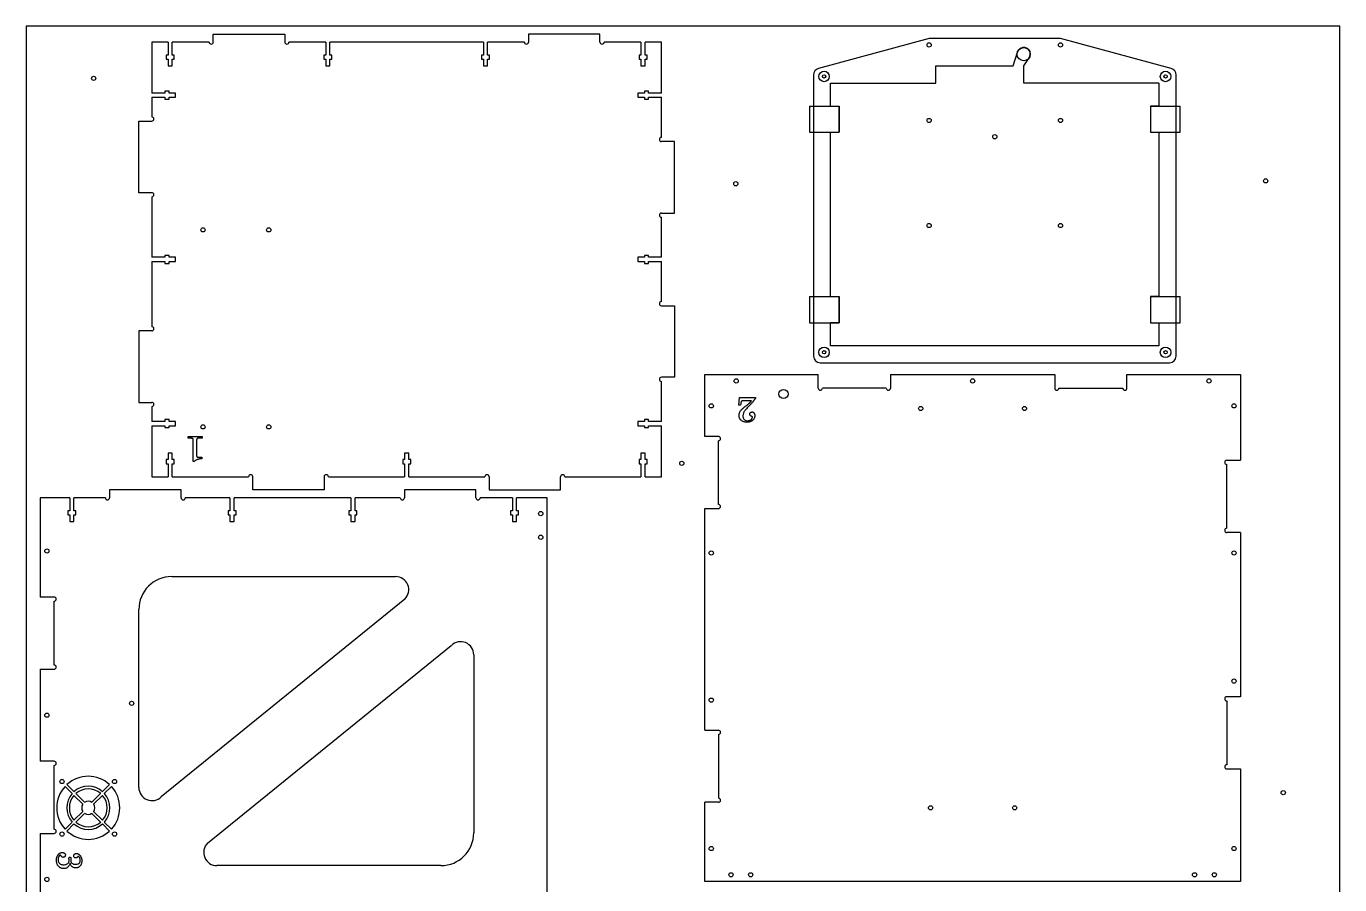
# Model space of a CAD drawing. Header units: inches. Extents: x 0 to 1000, y 0 to 1049.
# Drawn here: x 0 to 1000, y 395 to 1049 of the extents above; entities that cross this region are included whole.
import ezdxf

# ---------------------------------------------------------------- set-up
doc = ezdxf.new("R2010")
doc.units = ezdxf.units.IN
doc.header["$MEASUREMENT"] = 0
for name, color, linetype in [('helpline', 6, 'Continuous'), ('Layer_1', 7, 'Continuous'), ('m', 3, 'Continuous'), ('profil-wew', 4, 'Continuous'), ('Wybranie 3mm', 4, 'Continuous'), ('Wybranie 5mm', 3, 'Continuous')]:
    doc.layers.add(name, color=color, linetype=linetype)

msp = doc.modelspace()

# ---------------------------------------------------------------- linework, layer by layer
for p, q in [((142.4, 1037), (142.4, 1043)), ((142.4, 1043), (196.8, 1043)), ((196.8, 1043), (196.8, 1037)), ((436.8, 1043), (382.4, 1043)), ((382.4, 1043), (382.4, 1037)), ((436.8, 1037), (436.8, 1043)), ((687.4, 1039.8), (603.1, 1016.8)), ((787.4, 1039.8), (687.4, 1039.8)), ((871.7, 1016.8), (787.4, 1039.8)), ((599.4, 1012), (599.4, 797.8)), ((875.4, 797.8), (875.4, 1012)), ((85.6, 976.8), (95.6, 976.8)), ((85.6, 922.3), (85.6, 976.8)), ((493.6, 961.2), (483.6, 961.2)), ((493.6, 906.8), (493.6, 961.2)), ((95.6, 922.3), (85.6, 922.3)), ((483.6, 906.8), (493.6, 906.8)), ((483.6, 836.2), (493.6, 836.2)), ((493.6, 836.2), (493.6, 781.8)), ((95.6, 817.1), (85.6, 817.1)), ((85.6, 817.1), (85.6, 762.7)), ((604.4, 792.8), (870.4, 792.8)), ((493.6, 781.8), (483.6, 781.8)), ((603, 773.5), (603, 784)), ((658, 784), (658, 773.5)), ((783, 784), (783, 773.5)), ((838, 773.5), (838, 784)), ((654.8, 773.5), (606.2, 773.5)), ((786.2, 773.5), (834.8, 773.5)), ((85.6, 762.7), (95.6, 762.7)), ((527, 736.7), (516.5, 736.7)), ((527, 685), (527, 733.5)), ((914, 718.6), (924.5, 718.6)), ((914, 666.8), (914, 715.4)), ((172.4, 696), (172.4, 706)), ((226.8, 706), (226.8, 696)), ((352.4, 706), (352.4, 696)), ((406.8, 696), (406.8, 706)), ((10.7, 690), (10.7, 614.5)), ((33.1, 690), (10.7, 690)), ((60.2, 690), (36.3, 690)), ((117.9, 696), (63.4, 696)), ((63.4, 696), (63.4, 690)), ((117.9, 690), (117.9, 696)), ((155.1, 690), (121.1, 690)), ((247.1, 690), (158.3, 690)), ((226.8, 696), (172.4, 696)), ((284.7, 690), (250.3, 690)), ((342.4, 696), (287.9, 696)), ((287.9, 696), (287.9, 690)), ((342.4, 690), (342.4, 696)), ((370.1, 690), (345.6, 690)), ((352.4, 696), (406.8, 696)), ((396.7, 690), (373.3, 690)), ((396.7, 359), (396.7, 690)), ((516.5, 681.8), (527, 681.8)), ((924.5, 663.6), (914, 663.6)), ((110.7, 630), (281.2, 630)), ((21.2, 614.5), (10.7, 614.5)), ((21.2, 562.7), (21.2, 611.3)), ((288.2, 612.9), (102.7, 462.4)), ((85.7, 469.5), (85.7, 605)), ((138.1, 427.1), (323.6, 577.6)), ((340.7, 570.5), (340.7, 435)), ((10.7, 559.5), (21.2, 559.5)), ((10.7, 559.5), (10.7, 489.5)), ((924.5, 538.6), (914, 538.6)), ((914, 535.4), (914, 486.8)), ((516.5, 513.1), (527, 513.1)), ((527, 509.9), (527, 461.4)), ((21.2, 489.5), (10.7, 489.5)), ((21.2, 437.7), (21.2, 486.3)), ((914, 483.6), (924.5, 483.6)), ((34.9, 464.9), (29.5, 470.2)), ((30.9, 471.7), (36.3, 466.3)), ((58, 466.3), (63.4, 471.7)), ((64.8, 470.2), (59.4, 464.9)), ((43, 456.8), (36.3, 463.5)), ((37.7, 464.9), (44.4, 458.2)), ((49.9, 458.2), (56.6, 464.9)), ((58, 463.5), (51.3, 456.8)), ((36.3, 444.5), (43, 451.2)), ((51.3, 451.2), (58, 444.5)), ((527, 458.2), (516.5, 458.2)), ((29.5, 437.8), (34.9, 443.1)), ((36.3, 441.7), (30.9, 436.3)), ((44.4, 449.8), (37.7, 443.1)), ((56.6, 443.1), (49.9, 449.8)), ((63.4, 436.3), (58, 441.7)), ((59.4, 443.1), (64.8, 437.8)), ((10.7, 434.5), (21.2, 434.5)), ((10.7, 434.5), (10.7, 359)), ((315.7, 410), (145.1, 410))]:
    msp.add_line(p, q)
for points in [[(108, 1037), (95.6, 1037), (95.6, 998.1)], [(108, 1037), (108, 1027), (106.6, 1027), (106.6, 1024), (108, 1024), (108, 1019), (111.2, 1019), (111.2, 1024), (112.7, 1024), (112.7, 1027), (111.2, 1027), (111.2, 1037)], [(139.2, 1037), (111.2, 1037)], [(228, 1037), (200, 1037)], [(228, 1037), (228, 1027), (226.6, 1027), (226.6, 1024), (228, 1024), (228, 1019), (231.2, 1019), (231.2, 1024), (232.7, 1024), (232.7, 1027), (231.2, 1027), (231.2, 1037)], [(348, 1037), (231.2, 1037)], [(348, 1037), (348, 1027), (346.6, 1027), (346.6, 1024), (348, 1024), (348, 1019), (351.2, 1019), (351.2, 1024), (352.7, 1024), (352.7, 1027), (351.2, 1027), (351.2, 1037)], [(379.2, 1037), (351.2, 1037)], [(468, 1037), (440, 1037)], [(468, 1037), (468, 1027), (466.6, 1027), (466.6, 1024), (468, 1024), (468, 1019), (471.2, 1019), (471.2, 1024), (472.7, 1024), (472.7, 1027), (471.2, 1027), (471.2, 1037)], [(483.6, 1037), (471.2, 1037)], [(483.6, 998.1), (483.6, 1037)], [(95.6, 994.9), (105.6, 994.9), (105.6, 993.5), (108.7, 993.5), (108.7, 994.9), (113.7, 994.9), (113.7, 998.1), (108.7, 998.1), (108.7, 999.6), (105.6, 999.6), (105.6, 998.1), (95.6, 998.1)], [(95.6, 994.9), (95.6, 980)], [(483.6, 998.1), (473.7, 998.1), (473.7, 999.6), (470.6, 999.6), (470.6, 998.1), (465.6, 998.1), (465.6, 994.9), (470.6, 994.9), (470.6, 993.5), (473.7, 993.5), (473.7, 994.9), (483.6, 994.9)], [(483.6, 964.4), (483.6, 994.9)], [(95.6, 919.1), (95.6, 873.1)], [(483.6, 873.1), (483.6, 903.6)], [(95.6, 869.9), (105.6, 869.9), (105.6, 868.5), (108.7, 868.5), (108.7, 869.9), (113.7, 869.9), (113.7, 873.1), (108.7, 873.1), (108.7, 874.6), (105.6, 874.6), (105.6, 873.1), (95.6, 873.1)], [(483.6, 873.1), (473.7, 873.1), (473.7, 874.6), (470.6, 874.6), (470.6, 873.1), (465.6, 873.1), (465.6, 869.9), (470.6, 869.9), (470.6, 868.5), (473.7, 868.5), (473.7, 869.9), (483.6, 869.9)], [(95.6, 869.9), (95.6, 820.3)], [(483.6, 839.4), (483.6, 869.9)], [(516.5, 784), (603, 784)], [(516.5, 736.7), (516.5, 784)], [(658, 784), (783, 784)], [(838, 784), (924.5, 784), (924.5, 718.6)], [(483.6, 748.1), (483.6, 778.6)], [(95.6, 759.5), (95.6, 748.1)], [(95.6, 744.9), (105.6, 744.9), (105.6, 743.5), (108.7, 743.5), (108.7, 744.9), (113.7, 744.9), (113.7, 748.1), (108.7, 748.1), (108.7, 749.6), (105.6, 749.6), (105.6, 748.1), (95.6, 748.1)], [(95.6, 744.9), (95.6, 706), (108, 706)], [(483.6, 748.1), (473.7, 748.1), (473.7, 749.6), (470.6, 749.6), (470.6, 748.1), (465.6, 748.1), (465.6, 744.9), (470.6, 744.9), (470.6, 743.5), (473.7, 743.5), (473.7, 744.9), (483.6, 744.9)], [(471.2, 706), (483.6, 706), (483.6, 744.9)], [(111.2, 706), (111.2, 716), (112.7, 716), (112.7, 719.1), (111.2, 719.1), (111.2, 724.1), (108, 724.1), (108, 719.1), (106.6, 719.1), (106.6, 716), (108, 716), (108, 706)], [(291.2, 706), (291.2, 716), (292.7, 716), (292.7, 719.1), (291.2, 719.1), (291.2, 724.1), (288, 724.1), (288, 719.1), (286.6, 719.1), (286.6, 716), (288, 716), (288, 706)], [(471.2, 706), (471.2, 716), (472.7, 716), (472.7, 719.1), (471.2, 719.1), (471.2, 724.1), (468, 724.1), (468, 719.1), (466.6, 719.1), (466.6, 716), (468, 716), (468, 706)], [(111.2, 706), (169.2, 706)], [(230, 706), (288, 706)], [(291.2, 706), (349.2, 706)], [(410, 706), (468, 706)], [(33.1, 690), (33.1, 680.1), (31.6, 680.1), (31.6, 677), (33.1, 677), (33.1, 672), (36.3, 672), (36.3, 677), (37.7, 677), (37.7, 680.1), (36.3, 680.1), (36.3, 690)], [(155.1, 690), (155.1, 680.1), (153.6, 680.1), (153.6, 677), (155.1, 677), (155.1, 672), (158.3, 672), (158.3, 677), (159.7, 677), (159.7, 680.1), (158.3, 680.1), (158.3, 690)], [(247.1, 690), (247.1, 680.1), (245.6, 680.1), (245.6, 677), (247.1, 677), (247.1, 672), (250.3, 672), (250.3, 677), (251.7, 677), (251.7, 680.1), (250.3, 680.1), (250.3, 690)], [(370.1, 690), (370.1, 680.1), (368.6, 680.1), (368.6, 677), (370.1, 677), (370.1, 672), (373.3, 672), (373.3, 677), (374.7, 677), (374.7, 680.1), (373.3, 680.1), (373.3, 690)], [(516.5, 513.1), (516.5, 681.8)], [(924.5, 663.6), (924.5, 538.6)], [(924.5, 483.6), (924.5, 398), (516.5, 398), (516.5, 458.2)]]:
    msp.add_lwpolyline(points)
for centre, radius in [((687.4, 1034.8), 1.6), ((787.4, 1034.8), 1.6), ((607.4, 1010.8), 1.25), ((867.4, 1010.8), 1.25), ((687.4, 977.3), 1.6), ((787.4, 977.3), 1.6), ((737.4, 964.9), 1.6), ((134.6, 894), 1.6), ((687.4, 897.3), 1.6), ((787.4, 897.3), 1.6), ((607.4, 800.8), 1.25), ((867.4, 800.8), 1.25), ((540.5, 779), 1.6), ((720.5, 779), 1.6), ((576.5, 769), 3.5), ((521.5, 760), 1.6), ((919.5, 760), 1.6), ((681, 758), 1.6), ((760, 758), 1.6), ((184.6, 744), 1.6), ((391.7, 660), 1.6), ((15.7, 649.5), 1.6), ((521.5, 648), 1.6), ((919.5, 648), 1.6), ((919.5, 550.5), 1.6), ((80.2, 533.5), 1.6), ((521.5, 536), 1.6), ((15.7, 524.5), 1.6), ((27.2, 474), 1.6), ((67.2, 474), 1.6), ((688.5, 454), 1.6), ((752.5, 454), 1.6), ((27.2, 434), 1.6), ((67.2, 434), 1.6), ((919.5, 423), 1.6), ((536.5, 403), 1.6), ((551.5, 403), 1.6), ((889.5, 403), 1.6), ((904.5, 403), 1.6)]:
    msp.add_circle(centre, radius)
for centre, radius, start, end in [((140.8, 1037), 1.6, 180, 0), ((198.4, 1037), 1.6, 180, 0), ((380.8, 1037), 1.6, 180, 360), ((438.4, 1037), 1.6, 180, 0), ((604.4, 1012), 5, 105.2551, 180), ((870.4, 1012), 5, 0, 74.7449), ((95.6, 978.4), 1.6, 270, 90), ((483.6, 962.8), 1.6, 90, 270), ((95.6, 920.7), 1.6, 270, 90), ((483.6, 905.2), 1.6, 90, 270), ((483.6, 837.8), 1.6, 90, 270), ((95.6, 818.7), 1.6, 270, 90), ((604.4, 797.8), 5, 180, 270), ((870.4, 797.8), 5, 270, 0), ((483.6, 780.2), 1.6, 90, 270), ((604.6, 773.5), 1.6, 180, 0), ((656.4, 773.5), 1.6, 180, 0), ((784.6, 773.5), 1.6, 180, 0), ((836.4, 773.5), 1.6, 180, 0), ((95.6, 761.1), 1.6, 270, 90), ((527, 735.1), 1.6, 270, 90), ((914, 717), 1.6, 90, 270), ((170.8, 706), 1.6, 0, 180), ((228.4, 706), 1.6, 0, 180), ((350.8, 706), 1.6, 0, 180), ((408.4, 706), 1.6, 0, 180), ((61.8, 690), 1.6, 180, 360), ((119.5, 690), 1.6, 180, 0), ((286.3, 690), 1.6, 180, 360), ((344, 690), 1.6, 180, 0), ((527, 683.4), 1.6, 270, 90), ((914, 665.2), 1.6, 90, 270), ((110.7, 605), 25, 90, 180), ((281.2, 620), 10, 315, 90), ((21.2, 612.9), 1.6, 270, 90), ((330.7, 570.5), 10, 0, 135), ((21.2, 561.1), 1.6, 270, 90), ((914, 537), 1.6, 90, 270), ((527, 511.5), 1.6, 270, 90), ((21.2, 487.9), 1.6, 270, 90), ((914, 485.2), 1.6, 90, 270), ((47.2, 454), 24, 137.388, 222.612), ((47.2, 454), 24, 47.388, 132.612), ((47.2, 454), 16.4, 48.4952, 131.5048), ((47.2, 454), 24, 317.388, 42.612), ((47.2, 454), 16.4, 138.4952, 221.5048), ((47.2, 454), 14.4, 138.9813, 221.0187), ((47.2, 454), 14.4, 48.9813, 131.0187), ((47.2, 454), 14.4, 318.9813, 41.0187), ((47.2, 454), 16.4, 318.4952, 41.5048), ((95.7, 469.5), 10, 180, 315), ((527, 459.8), 1.6, 270, 90), ((47.2, 454), 5, 146.537, 213.463), ((47.2, 454), 5, 56.537, 123.463), ((47.2, 454), 5, 326.537, 33.463), ((47.2, 454), 16.4, 228.4952, 311.5048), ((47.2, 454), 14.4, 228.9813, 311.0187), ((47.2, 454), 5, 236.537, 303.463), ((21.2, 436.1), 1.6, 270, 90), ((47.2, 454), 24, 227.388, 312.612), ((315.7, 435), 25, 270, 0), ((145.1, 420), 10, 135, 270)]:
    msp.add_arc(centre, radius, start, end)
at = {"layer": 'helpline'}
for p, q in [((1000, 1049), (0, 1049)), ((0, 1049), (0, 0)), ((1000, 0), (1000, 1049))]:
    msp.add_line(p, q, dxfattribs=at)
at = {"layer": 'Layer_1', "color": 7}
for points in [[(544, 761.9), (543.7, 760.6), (542.5, 760.6), (543, 766.3)], [(543, 766.3), (555.1, 766.3), (555.1, 765.6)], [(552.2, 763.8), (546.2, 763.8)], [(550.4, 760), (548.8, 758.4)], [(124.7, 735.3), (123.3, 735.3), (123.3, 736.6), (133.8, 736.6), (133.8, 735.3), (132.1, 735.3)], [(127.1, 722.2), (127.1, 734.3)], [(129.7, 734.1), (129.7, 722.6)], [(131.4, 720.9), (133.7, 720.9), (133.7, 719.7)], [(127.9, 717.7), (127, 717.7)], [(32.6, 413.7), (32.6, 414.6)]]:
    msp.add_lwpolyline(points, dxfattribs=at)
for points, knots in [([(544.6, 763.5), (544.5, 763.5), (544.4, 763.4), (544.3, 763.2), (544.2, 762.9), (544.1, 762.6), (544, 762.3), (544, 762.1), (544, 761.9)], [0, 0, 0, 0, 0.21137, 0.44108, 0.69615, 0.99032, 1.3338, 1.72708, 1.72708, 1.72708, 1.72708]), ([(545.2, 763.8), (545.1, 763.8), (545, 763.7), (544.7, 763.6), (544.6, 763.6), (544.6, 763.5)], [0, 0, 0, 0, 0.246924, 0.468737, 0.67071, 0.67071, 0.67071, 0.67071]), ([(546.2, 763.8), (546.1, 763.8), (545.8, 763.8), (545.5, 763.8), (545.3, 763.8), (545.2, 763.8)], [0, 0, 0, 0, 0.38394, 0.7171, 1.00007, 1.00007, 1.00007, 1.00007]), ([(546.4, 758.8), (546.6, 758.9), (546.9, 759.2), (547.4, 759.6), (547.8, 759.9), (548, 760)], [0, 0, 0, 0, 0.6049, 1.27908, 2.02258, 2.02258, 2.02258, 2.02258]), ([(548, 760), (548.1, 760.1), (548.4, 760.3), (548.8, 760.6), (549, 760.8), (549.1, 760.9)], [0, 0, 0, 0, 0.52407, 1.00372, 1.43895, 1.43895, 1.43895, 1.43895]), ([(549.1, 760.9), (549.2, 761), (549.4, 761.2), (549.7, 761.4), (549.9, 761.6), (550.1, 761.7)], [0, 0, 0, 0, 0.40162, 0.80692, 1.21595, 1.21595, 1.21595, 1.21595]), ([(550.1, 761.7), (550.2, 761.8), (550.4, 762), (550.7, 762.3), (551, 762.6), (551.4, 763), (551.8, 763.4), (552, 763.7), (552.2, 763.8)], [0, 0, 0, 0, 0.41118, 0.84569, 1.30417, 1.80703, 2.37421, 3.00573, 3.00573, 3.00573, 3.00573]), ([(552.5, 762.3), (552.4, 762.2), (552.2, 762), (551.9, 761.7), (551.6, 761.3), (551.2, 760.9), (550.8, 760.5), (550.6, 760.2), (550.4, 760)], [0, 0, 0, 0, 0.37629, 0.80498, 1.28608, 1.8215, 2.41318, 3.06112, 3.06112, 3.06112, 3.06112]), ([(553.1, 763.1), (553.1, 763), (552.9, 762.8), (552.7, 762.6), (552.6, 762.4), (552.5, 762.3)], [0, 0, 0, 0, 0.32479, 0.66997, 1.03553, 1.03553, 1.03553, 1.03553]), ([(555.1, 765.6), (555, 765.5), (554.8, 765.2), (554.6, 764.9), (554.3, 764.6), (554.1, 764.3), (553.9, 764), (553.7, 763.8), (553.5, 763.5), (553.3, 763.3), (553.2, 763.2), (553.1, 763.1)], [0, 0, 0, 0, 0.45618, 0.87595, 1.25931, 1.61423, 1.94869, 2.26271, 2.56426, 2.86139, 3.15413, 3.15413, 3.15413, 3.15413]), ([(543.1, 750.6), (543, 750.8), (542.8, 751.3), (542.7, 752), (542.6, 752.9), (542.7, 754), (543.2, 755.3), (543.7, 756), (543.9, 756.4)], [0, 0, 0, 0, 0.69971, 1.4076, 2.14023, 3.43062, 4.72302, 6.08132, 6.08132, 6.08132, 6.08132]), ([(544.3, 749), (544.2, 749.1), (543.8, 749.4), (543.4, 750), (543.2, 750.4), (543.1, 750.6)], [0, 0, 0, 0, 0.70384, 1.39829, 2.09935, 2.09935, 2.09935, 2.09935]), ([(543.9, 756.4), (544, 756.4), (544.1, 756.6), (544.3, 756.8), (544.5, 757), (544.7, 757.2), (545, 757.5), (545.2, 757.7), (545.3, 757.8)], [0, 0, 0, 0, 0.26515, 0.54925, 0.85294, 1.18677, 1.56098, 1.97569, 1.97569, 1.97569, 1.97569]), ([(545.3, 757.8), (545.4, 757.9), (545.6, 758.1), (546, 758.4), (546.3, 758.6), (546.4, 758.8)], [0, 0, 0, 0, 0.44879, 0.9504, 1.50498, 1.50498, 1.50498, 1.50498]), ([(546.4, 755.2), (546.2, 754.9), (546, 754.2), (545.7, 753.3), (545.6, 752.2), (545.7, 751.3), (546, 750.3), (546.4, 749.8), (546.6, 749.6)], [0, 0, 0, 0, 1.04589, 2.04943, 3.03682, 4.08859, 5.03032, 5.92852, 5.92852, 5.92852, 5.92852]), ([(548.8, 758.4), (548.5, 758), (547.8, 757.3), (547, 756.2), (546.6, 755.5), (546.4, 755.2)], [0, 0, 0, 0, 1.52866, 2.86295, 4.01542, 4.01542, 4.01542, 4.01542]), ([(551.8, 752.2), (551.7, 752.3), (551.6, 752.3), (551.3, 752.6), (551.1, 752.8), (551, 753.1), (550.9, 753.4), (550.9, 753.8), (550.9, 754.2), (551.1, 754.6), (551.3, 754.9), (551.7, 755.2), (552.1, 755.3), (552.6, 755.4), (553.1, 755.3), (553.7, 755), (554, 754.7), (554.1, 754.6)], [0, 0, 0, 0, 0.31922, 0.62836, 0.94236, 1.26031, 1.57907, 1.91016, 2.36238, 2.78379, 3.20581, 3.63011, 4.05948, 4.52582, 5.13752, 5.71746, 6.32678, 6.32678, 6.32678, 6.32678]), ([(552.7, 750.7), (552.7, 750.8), (552.8, 751), (552.9, 751.2), (552.9, 751.4), (552.9, 751.5), (552.9, 751.5), (552.8, 751.6), (552.8, 751.7), (552.8, 751.7), (552.7, 751.8), (552.6, 751.8), (552.5, 751.9), (552.4, 751.9), (552.2, 752), (552.1, 752.1), (551.9, 752.2), (551.8, 752.2)], [0, 0, 0, 0, 0.27249, 0.50845, 0.71107, 0.79076, 0.85954, 0.91815, 0.97539, 1.04202, 1.12067, 1.2169, 1.33542, 1.47661, 1.6483, 1.85814, 2.10613, 2.10613, 2.10613, 2.10613]), ([(552.3, 749.9), (552.3, 750), (552.4, 750.2), (552.6, 750.4), (552.7, 750.6), (552.7, 750.7)], [0, 0, 0, 0, 0.303813, 0.609631, 0.920059, 0.920059, 0.920059, 0.920059]), ([(554.1, 754.6), (554.2, 754.4), (554.4, 754), (554.6, 753.3), (554.7, 752.6), (554.6, 751.8), (554.5, 751.2), (554.2, 750.5), (553.9, 749.9), (553.4, 749.4), (553.1, 749.1), (552.9, 748.9)], [0, 0, 0, 0, 0.66159, 1.37765, 2.1792, 2.88062, 3.56355, 4.24478, 4.92561, 5.60511, 6.29727, 6.29727, 6.29727, 6.29727]), ([(546.2, 747.9), (546, 748), (545.5, 748.2), (544.9, 748.5), (544.5, 748.8), (544.3, 749)], [0, 0, 0, 0, 0.75731, 1.48322, 2.18961, 2.18961, 2.18961, 2.18961]), ([(551, 747.9), (550.8, 747.8), (550.3, 747.6), (549.5, 747.5), (548.6, 747.5), (547.8, 747.5), (547, 747.6), (546.5, 747.8), (546.2, 747.9)], [0, 0, 0, 0, 0.78319, 1.58685, 2.42116, 3.26981, 4.08329, 4.8732, 4.8732, 4.8732, 4.8732]), ([(546.6, 749.6), (546.8, 749.4), (547.3, 749), (548.2, 748.7), (549, 748.6), (549.8, 748.7), (550.4, 748.8), (550.8, 748.9), (550.9, 749)], [0, 0, 0, 0, 0.88167, 1.8023, 2.83456, 3.45276, 4.05178, 4.6417, 4.6417, 4.6417, 4.6417]), ([(550.9, 749), (551.1, 749), (551.4, 749.2), (551.9, 749.5), (552.1, 749.8), (552.3, 749.9)], [0, 0, 0, 0, 0.55833, 1.09586, 1.62673, 1.62673, 1.62673, 1.62673]), ([(552.9, 748.9), (552.7, 748.8), (552.4, 748.5), (551.7, 748.1), (551.3, 748), (551, 747.9)], [0, 0, 0, 0, 0.71549, 1.4414, 2.18822, 2.18822, 2.18822, 2.18822]), ([(127.1, 734.3), (127.1, 734.4), (127.1, 734.7), (126.9, 735), (126.6, 735.2), (126.1, 735.3), (125.5, 735.3), (125, 735.3), (124.7, 735.3)], [0, 0, 0, 0, 0.39372, 0.72292, 1.05604, 1.50236, 2.128, 2.93872, 2.93872, 2.93872, 2.93872]), ([(129.8, 734.8), (129.8, 734.7), (129.8, 734.6), (129.7, 734.3), (129.7, 734.2), (129.7, 734.1)], [0, 0, 0, 0, 0.195245, 0.427006, 0.697298, 0.697298, 0.697298, 0.697298]), ([(130.9, 735.3), (130.8, 735.3), (130.6, 735.3), (130.3, 735.2), (130.1, 735.1), (130, 735), (129.9, 734.9), (129.8, 734.8), (129.8, 734.8)], [0, 0, 0, 0, 0.30162, 0.55613, 0.76684, 0.94352, 1.10083, 1.25397, 1.25397, 1.25397, 1.25397]), ([(132.1, 735.3), (132, 735.3), (131.7, 735.3), (131.2, 735.3), (131, 735.3), (130.9, 735.3)], [0, 0, 0, 0, 0.50619, 0.93284, 1.28007, 1.28007, 1.28007, 1.28007]), ([(127, 717.7), (127, 718), (127, 718.6), (127.1, 719.4), (127.1, 720), (127.1, 720.2)], [0, 0, 0, 0, 0.91414, 1.74276, 2.48589, 2.48589, 2.48589, 2.48589]), ([(127.1, 720.2), (127.1, 720.4), (127.1, 720.9), (127.1, 721.6), (127.1, 722), (127.1, 722.2)], [0, 0, 0, 0, 0.69119, 1.36521, 2.02211, 2.02211, 2.02211, 2.02211]), ([(129.7, 722.6), (129.7, 722.4), (129.7, 722.2), (129.7, 721.9), (129.8, 721.7), (129.8, 721.6)], [0, 0, 0, 0, 0.378252, 0.694369, 0.949064, 0.949064, 0.949064, 0.949064]), ([(129.8, 721.6), (129.8, 721.6), (129.8, 721.4), (129.9, 721.3), (129.9, 721.2), (130, 721.1)], [0, 0, 0, 0, 0.20476, 0.380637, 0.54012, 0.54012, 0.54012, 0.54012]), ([(130, 721.1), (130, 721.1), (130.1, 721), (130.3, 721), (130.4, 720.9), (130.5, 720.9)], [0, 0, 0, 0, 0.170622, 0.354391, 0.561963, 0.561963, 0.561963, 0.561963]), ([(130.5, 720.9), (130.6, 720.9), (130.8, 720.9), (131.1, 720.9), (131.3, 720.9), (131.4, 720.9)], [0, 0, 0, 0, 0.249038, 0.548119, 0.897943, 0.897943, 0.897943, 0.897943]), ([(128.9, 718.5), (128.8, 718.4), (128.5, 718.3), (128.2, 718), (128, 717.8), (127.9, 717.7)], [0, 0, 0, 0, 0.45278, 0.86582, 1.24387, 1.24387, 1.24387, 1.24387]), ([(130.3, 719.1), (130.1, 719.1), (129.8, 719), (129.3, 718.7), (129, 718.6), (128.9, 718.5)], [0, 0, 0, 0, 0.54288, 1.05054, 1.52536, 1.52536, 1.52536, 1.52536]), ([(133.7, 719.7), (133.5, 719.7), (133.1, 719.7), (132.5, 719.6), (131.9, 719.6), (131.4, 719.4), (130.8, 719.3), (130.4, 719.2), (130.3, 719.1)], [0, 0, 0, 0, 0.61164, 1.21952, 1.82559, 2.41955, 2.99063, 3.54031, 3.54031, 3.54031, 3.54031]), ([(24.5, 409.5), (24.3, 409.7), (24, 410.1), (23.7, 410.7), (23.4, 411.5), (23.2, 412.3), (23, 413.2), (23, 414.1), (23, 414.9), (23.1, 415.7), (23.3, 416.2), (23.3, 416.5)], [0, 0, 0, 0, 0.73313, 1.49298, 2.29354, 3.13711, 4.0251, 4.96734, 5.79854, 6.59122, 7.35334, 7.35334, 7.35334, 7.35334]), ([(23.3, 416.5), (23.4, 416.7), (23.6, 417.2), (23.9, 417.8), (24.2, 418.3), (24.6, 418.8), (25.1, 419.2), (25.5, 419.4), (25.6, 419.5)], [0, 0, 0, 0, 0.72216, 1.40514, 2.05978, 2.69058, 3.30133, 3.90397, 3.90397, 3.90397, 3.90397]), ([(24.3, 415.7), (24.3, 415.6), (24.3, 415.3), (24.2, 414.9), (24.2, 414.2), (24.3, 413.4), (24.6, 412.4), (25.1, 411.9), (25.3, 411.7)], [0, 0, 0, 0, 0.43222, 0.85337, 1.26607, 2.39033, 3.38998, 4.3516, 4.3516, 4.3516, 4.3516]), ([(24.7, 416.8), (24.7, 416.7), (24.6, 416.5), (24.4, 416.1), (24.4, 415.8), (24.3, 415.7)], [0, 0, 0, 0, 0.38128, 0.77787, 1.19116, 1.19116, 1.19116, 1.19116]), ([(26.5, 417.3), (26.5, 417.4), (26.4, 417.6), (26.3, 417.7), (26.2, 417.9), (26.1, 417.9), (26, 417.9), (25.9, 417.9), (25.7, 417.9), (25.5, 417.8), (25.3, 417.6), (25.1, 417.4), (24.9, 417.1), (24.8, 416.9), (24.7, 416.8)], [0, 0, 0, 0, 0.26967, 0.46865, 0.59834, 0.67643, 0.7737, 0.89627, 1.10385, 1.33277, 1.59929, 1.89945, 2.22375, 2.57543, 2.57543, 2.57543, 2.57543]), ([(25.3, 411.7), (25.6, 411.5), (26.1, 411), (27.3, 410.7), (28.5, 410.6), (29.7, 410.7), (30.7, 411), (31.3, 411.3), (31.6, 411.5)], [0, 0, 0, 0, 1.01989, 2.13699, 3.41865, 4.6732, 5.73272, 6.64981, 6.64981, 6.64981, 6.64981]), ([(25.6, 419.5), (25.8, 419.6), (26.2, 419.8), (26.8, 419.9), (27.4, 419.9), (28.1, 419.9), (28.7, 419.7), (29, 419.5), (29.1, 419.4)], [0, 0, 0, 0, 0.60992, 1.23083, 1.87797, 2.53449, 3.12284, 3.67394, 3.67394, 3.67394, 3.67394]), ([(27.2, 416.6), (27.1, 416.6), (27, 416.7), (26.7, 417), (26.6, 417.2), (26.5, 417.3)], [0, 0, 0, 0, 0.30556, 0.66193, 1.07615, 1.07615, 1.07615, 1.07615]), ([(29.3, 416.8), (29.2, 416.7), (29, 416.5), (28.6, 416.4), (28.1, 416.3), (27.8, 416.3), (27.5, 416.4), (27.3, 416.5), (27.2, 416.6)], [0, 0, 0, 0, 0.4308, 0.85539, 1.30794, 1.63598, 1.94428, 2.24321, 2.24321, 2.24321, 2.24321]), ([(29.1, 419.4), (29.3, 419.3), (29.5, 419.1), (29.7, 418.6), (29.8, 418.1), (29.7, 417.6), (29.6, 417.1), (29.4, 416.9), (29.3, 416.8)], [0, 0, 0, 0, 0.52949, 1.03715, 1.57085, 2.04034, 2.48076, 2.92497, 2.92497, 2.92497, 2.92497]), ([(33.3, 411.8), (33.1, 411.4), (32.9, 410.6), (32.3, 409.5), (31.8, 409), (31.5, 408.7)], [0, 0, 0, 0, 1.35377, 2.53469, 3.59107, 3.59107, 3.59107, 3.59107]), ([(31.6, 411.5), (31.8, 411.7), (32.2, 412), (32.6, 412.9), (32.6, 413.4), (32.6, 413.7)], [0, 0, 0, 0, 0.83864, 1.66687, 2.57302, 2.57302, 2.57302, 2.57302]), ([(32.6, 414.6), (32.6, 414.7), (32.5, 414.8), (32.5, 415.1), (32.5, 415.3), (32.5, 415.4), (32.5, 415.6), (32.5, 415.8), (32.6, 416.1), (32.8, 416.4), (33.2, 416.5), (33.6, 416.4), (33.9, 416.1), (33.9, 415.7), (33.9, 415.5), (33.9, 415.4), (33.9, 415.3), (33.9, 415.2), (33.9, 415.1), (33.9, 415.1), (33.9, 415)], [0, 0, 0, 0, 0.23362, 0.4556, 0.66605, 0.83384, 0.96181, 1.04996, 1.51093, 1.86268, 2.24341, 2.6531, 3.02886, 3.51882, 3.60413, 3.68944, 3.77476, 3.87717, 3.9799, 4.08326, 4.08326, 4.08326, 4.08326]), ([(33.5, 411.2), (33.5, 411.2), (33.5, 411.3), (33.4, 411.3), (33.4, 411.4), (33.4, 411.5), (33.3, 411.6), (33.3, 411.7), (33.3, 411.8)], [0, 0, 0, 0, 0.094196, 0.178219, 0.252856, 0.34466, 0.479551, 0.657636, 0.657636, 0.657636, 0.657636]), ([(35.2, 409), (34.9, 409.2), (34.5, 409.6), (33.9, 410.3), (33.6, 410.9), (33.5, 411.2)], [0, 0, 0, 0, 0.87508, 1.78797, 2.77359, 2.77359, 2.77359, 2.77359]), ([(33.9, 415), (33.9, 415), (33.9, 414.8), (33.9, 414.6), (33.9, 414.5), (33.9, 414.5)], [0, 0, 0, 0, 0.201922, 0.398326, 0.58939, 0.58939, 0.58939, 0.58939]), ([(33.9, 414.5), (33.9, 414.4), (33.9, 414.3), (33.9, 414.1), (33.9, 413.7), (33.9, 413.1), (34.2, 412.3), (34.6, 411.9), (34.8, 411.8)], [0, 0, 0, 0, 0.19053, 0.35262, 0.48628, 1.38539, 2.1841, 2.96305, 2.96305, 2.96305, 2.96305]), ([(34.8, 411.8), (35.1, 411.6), (35.6, 411.3), (36.5, 411), (37.9, 411), (39.5, 411.1), (41, 412.3), (41.2, 413.5), (41.1, 414.3), (41.1, 414.7), (41, 415), (41, 415.1)], [0, 0, 0, 0, 0.85852, 1.83123, 2.96626, 4.94196, 6.47343, 8.16819, 8.54395, 8.9228, 9.30774, 9.30774, 9.30774, 9.30774]), ([(38.5, 416), (38.4, 416), (38.3, 415.9), (38, 415.9), (37.7, 415.9), (37.3, 415.9), (36.9, 416), (36.6, 416.3), (36.3, 416.6), (36.2, 417), (36.1, 417.5), (36.2, 417.9), (36.4, 418.4), (36.6, 418.7), (37, 419), (37.5, 419.2), (38, 419.2), (38.6, 419.2), (39.2, 419.1), (39.5, 418.9), (39.7, 418.8)], [0, 0, 0, 0, 0.22767, 0.47389, 0.74761, 1.21084, 1.62922, 2.03359, 2.4357, 2.84609, 3.29517, 3.76782, 4.21933, 4.68349, 5.15669, 5.63997, 6.16913, 6.75387, 7.32495, 7.89814, 7.89814, 7.89814, 7.89814]), ([(39.1, 416.7), (39, 416.6), (38.9, 416.4), (38.7, 416.2), (38.5, 416.1), (38.5, 416)], [0, 0, 0, 0, 0.355051, 0.656918, 0.912849, 0.912849, 0.912849, 0.912849]), ([(39.3, 417), (39.3, 417), (39.3, 416.9), (39.2, 416.8), (39.1, 416.7), (39.1, 416.7)], [0, 0, 0, 0, 0.098721, 0.225547, 0.381431, 0.381431, 0.381431, 0.381431]), ([(40.1, 416.8), (40.1, 416.8), (40, 416.9), (39.8, 417), (39.6, 417), (39.5, 417), (39.4, 417), (39.4, 417), (39.3, 417)], [0, 0, 0, 0, 0.235476, 0.441642, 0.631461, 0.714136, 0.79279, 0.869352, 0.869352, 0.869352, 0.869352]), ([(42, 411.5), (41.9, 411.2), (41.7, 410.8), (41.4, 410.2), (41, 409.7), (40.6, 409.3), (40.1, 408.9), (39.8, 408.7), (39.6, 408.6)], [0, 0, 0, 0, 0.69499, 1.3514, 1.9795, 2.59091, 3.20005, 3.82215, 3.82215, 3.82215, 3.82215]), ([(39.7, 418.8), (39.8, 418.7), (40.2, 418.5), (40.6, 418.1), (40.9, 417.8), (41, 417.6)], [0, 0, 0, 0, 0.5987, 1.19741, 1.80816, 1.80816, 1.80816, 1.80816]), ([(40.6, 416.1), (40.6, 416.2), (40.5, 416.3), (40.3, 416.6), (40.2, 416.7), (40.1, 416.8)], [0, 0, 0, 0, 0.309141, 0.59782, 0.869876, 0.869876, 0.869876, 0.869876]), ([(41, 415.1), (40.9, 415.2), (40.9, 415.4), (40.8, 415.8), (40.7, 416), (40.6, 416.1)], [0, 0, 0, 0, 0.36017, 0.70565, 1.03894, 1.03894, 1.03894, 1.03894]), ([(41, 417.6), (41.2, 417.5), (41.4, 417.1), (41.7, 416.5), (41.9, 416.1), (42, 415.9)], [0, 0, 0, 0, 0.6374, 1.2938, 1.9782, 1.9782, 1.9782, 1.9782]), ([(42, 415.9), (42, 415.7), (42.2, 415.2), (42.3, 414.5), (42.3, 413.7), (42.3, 412.9), (42.2, 412.2), (42, 411.7), (42, 411.5)], [0, 0, 0, 0, 0.72081, 1.4544, 2.20891, 3.01737, 3.77627, 4.49435, 4.49435, 4.49435, 4.49435]), ([(31.5, 408.7), (31.2, 408.5), (30.7, 408.1), (29.6, 407.8), (28.6, 407.7), (27.7, 407.8), (26.9, 407.9), (26.2, 408.2), (25.6, 408.5), (25, 409), (24.7, 409.3), (24.5, 409.5)], [0, 0, 0, 0, 1.01751, 2.09397, 3.29348, 4.08854, 4.84647, 5.58337, 6.3076, 7.02595, 7.75391, 7.75391, 7.75391, 7.75391]), ([(39.6, 408.6), (39.4, 408.5), (39, 408.4), (38.4, 408.3), (37.6, 408.2), (36.8, 408.3), (35.9, 408.5), (35.4, 408.8), (35.2, 409)], [0, 0, 0, 0, 0.62077, 1.25656, 1.92051, 2.85434, 3.73686, 4.60774, 4.60774, 4.60774, 4.60774])]:
    msp.add_open_spline(points, degree=3, knots=knots, dxfattribs=at)
at = {"layer": 'm'}
for centre in [(51.3, 1009.4), (540.2, 929.1), (943.6, 931.3), (184.6, 894), (900.5, 779), (134.6, 744), (499.1, 716.3), (391.7, 678), (957, 465.5), (521.5, 423), (15.7, 399.5)]:
    msp.add_circle(centre, 1.6, dxfattribs=at)
at = {"layer": 'profil-wew'}
msp.add_circle((759.4, 1027.8), 5, dxfattribs=at)
at = {"layer": 'Wybranie 3mm'}
for p, q in [((751.4, 1018.8), (754.6, 1029.3)), ((759.4, 1018.8), (763.5, 1025)), ((692.4, 1018.8), (751.4, 1018.8)), ((692.4, 1005.8), (692.4, 1018.8)), ((759.4, 1005.8), (759.4, 1018.8)), ((612.4, 1005.8), (692.4, 1005.8)), ((612.4, 988.3), (612.4, 1005.8)), ((862.4, 1005.8), (759.4, 1005.8)), ((862.4, 1005.8), (862.4, 988.3)), ((612.4, 988.3), (618.9, 988.3)), ((618.9, 988.3), (618.9, 968.3)), ((862.4, 988.3), (855.9, 988.3)), ((855.9, 988.3), (855.9, 968.3)), ((612.4, 843.3), (612.4, 968.3)), ((612.4, 968.3), (618.9, 968.3)), ((855.9, 968.3), (862.4, 968.3)), ((862.4, 968.3), (862.4, 843.3)), ((612.4, 843.3), (618.9, 843.3)), ((618.9, 843.3), (618.9, 823.3)), ((862.4, 843.3), (855.9, 843.3)), ((855.9, 843.3), (855.9, 823.3)), ((612.4, 805.8), (612.4, 823.3)), ((618.9, 823.3), (612.4, 823.3)), ((855.9, 823.3), (862.4, 823.3)), ((862.4, 823.3), (862.4, 805.8)), ((862.4, 805.8), (612.4, 805.8))]:
    msp.add_line(p, q, dxfattribs=at)
for centre in [(607.4, 1010.8), (867.4, 1010.8), (607.4, 800.8), (867.4, 800.8)]:
    msp.add_circle(centre, 4, dxfattribs=at)
msp.add_arc((759.4, 1027.8), 5, 326.251, 162.9001, dxfattribs=at)
at = {"layer": 'Wybranie 5mm'}
for p, q in [((596.4, 988.3), (618.9, 988.3)), ((596.4, 988.3), (596.4, 968.3)), ((618.9, 968.3), (618.9, 988.3)), ((855.9, 988.3), (855.9, 968.3)), ((855.9, 988.3), (878.4, 988.3)), ((878.4, 968.3), (878.4, 988.3)), ((596.4, 968.3), (618.9, 968.3)), ((855.9, 968.3), (878.4, 968.3)), ((596.4, 843.3), (618.9, 843.3)), ((596.4, 843.3), (596.4, 823.3)), ((618.9, 823.3), (618.9, 843.3)), ((855.9, 843.3), (878.4, 843.3)), ((855.9, 843.3), (855.9, 823.3)), ((878.4, 823.3), (878.4, 843.3)), ((596.4, 823.3), (618.9, 823.3)), ((855.9, 823.3), (878.4, 823.3))]:
    msp.add_line(p, q, dxfattribs=at)

doc.saveas('drawing.dxf')
